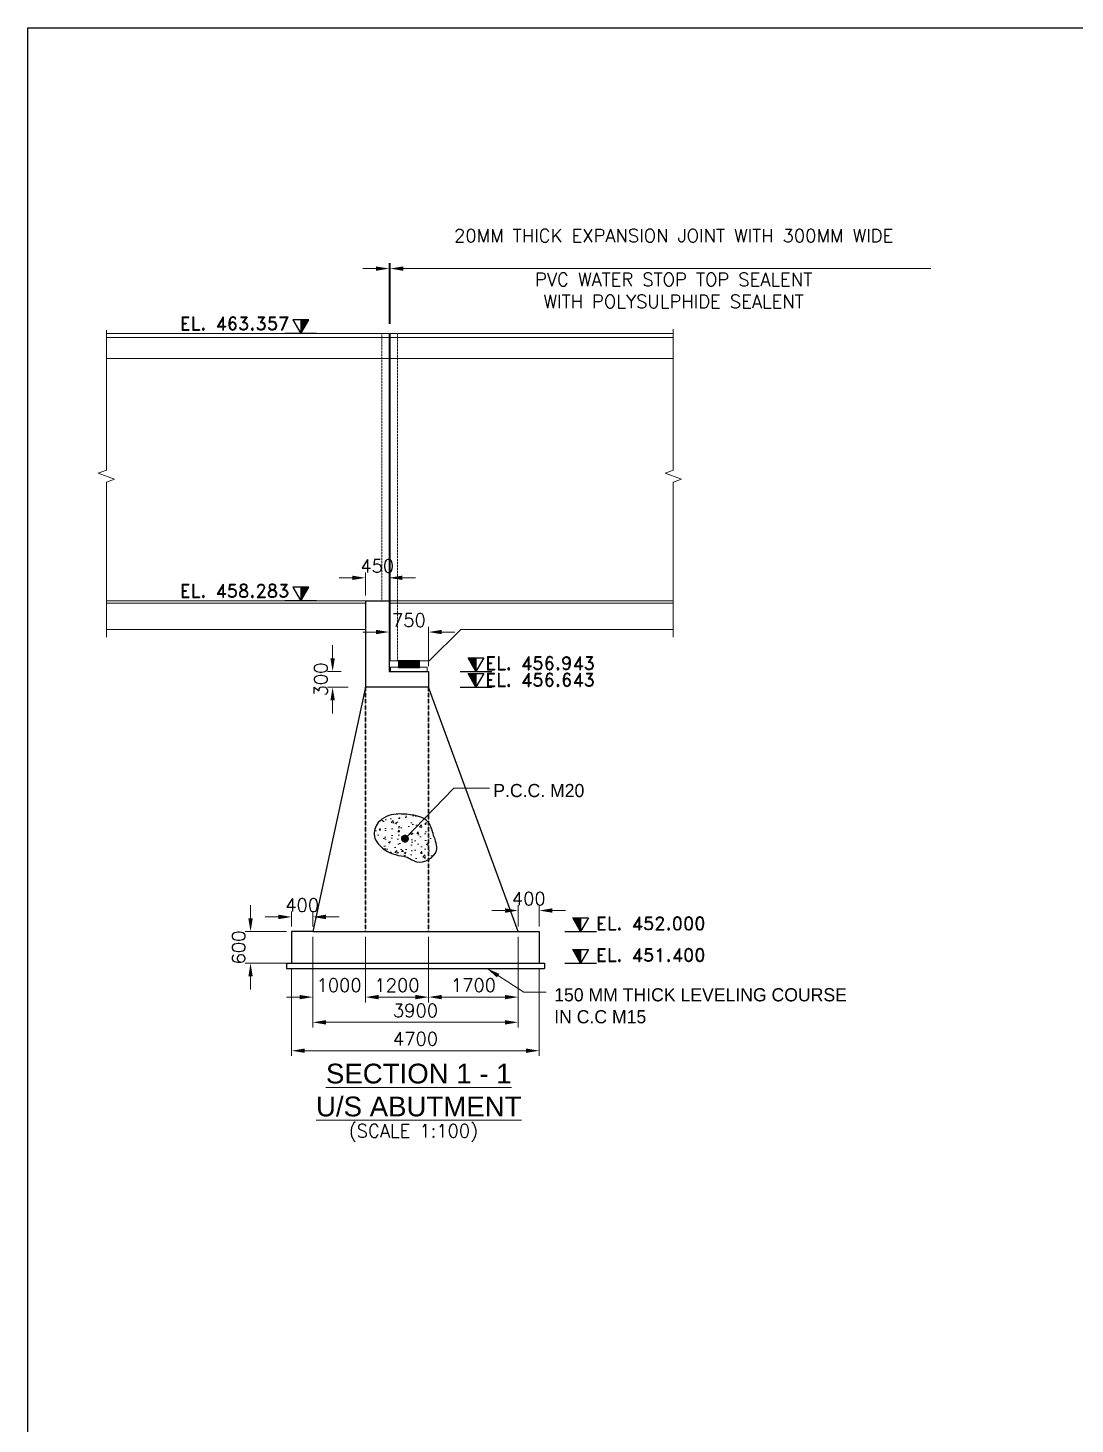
# Model space of a CAD drawing. Extents: x 2542500 to 2835796, y -294794 to -159040.
# Drawn here: x 2675542 to 2695415, y -255560 to -229055 of the extents above; entities that cross this region are included whole.
import ezdxf
from ezdxf.enums import TextEntityAlignment as Align

# ---------------------------------------------------------------- set-up
doc = ezdxf.new("R2010")
doc.units = 0
doc.header["$LTSCALE"] = 8
doc.header["$MEASUREMENT"] = 0
doc.header["$PDMODE"] = 35
doc.linetypes.add('DASHED', pattern=[0.75, 0.5, -0.25])
doc.linetypes.add('HIDDEN', pattern=[0.375, 0.25, -0.125])
doc.layers.get('0').update_dxf_attribs({"color": 22, "linetype": 'CONTINUOUS'})
doc.layers.get('DEFPOINTS').update_dxf_attribs({"linetype": 'CONTINUOUS'})
doc.layers.add('BASE PLATE', color=6, linetype='CONTINUOUS')
doc.layers.add('PUMP', color=4, linetype='CONTINUOUS')
for name, color, linetype, lineweight in [('BEARING', 150, 'CONTINUOUS', 20), ('CON-2', 1, 'CONTINUOUS', 30), ('HATCH SOLID', 253, 'CONTINUOUS', 5), ('LEVEL', 6, 'CONTINUOUS', 20), ('R_DASHED', 183, 'HIDDEN', 9), ('R_DIMENSION', 8, 'CONTINUOUS', 15), ('R_HATCH SOLID', 253, 'CONTINUOUS', 5), ('R_TEXT G', 7, 'CONTINUOUS', 18), ('SEC MARK', 1, 'CONTINUOUS', 25), ('TEXT', 4, 'CONTINUOUS', 15)]:
    doc.layers.add(name, color=color, linetype=linetype, lineweight=lineweight)
doc.layers.add('R_HATCH', color=7, linetype='CONTINUOUS', lineweight=9, true_color=0xd1d1ff)
doc.styles.add('ARIEL', font='arial.ttf')
doc.styles.add('ROMANDS', font='romand.shx')
doc.styles.add('ROMANS', font='romans.shx')
doc.styles.get("Standard").update_dxf_attribs({"font": ''})
doc.styles.get('Standard').set_extended_font_data('Univers')
doc.dimstyles.new('DIM-75', dxfattribs={"dimscale": 75, "dimtxt": 2, "dimasz": 2, "dimexe": 1, "dimexo": 1, "dimgap": 1, "dimtad": 1, "dimdec": 0, "dimzin": 0, "dimdsep": 46, "dimtxsty": 'ROMANS', "dimcen": 1, "dimclrd": 256, "dimclre": 256, "dimclrt": 7, "dimadec": 0, "dimazin": 0, "dimtfac": 1, "dimtdec": 0, "dimtofl": 0, "dimtmove": 0, "dimatfit": 3, "dimfxl": 1, "dimtolj": 1, "dimtzin": 0, "dimlwd": 9, "dimlwe": 5, "dimarcsym": 0})
doc.dimstyles.new('DIM-75$0', dxfattribs={"dimscale": 75, "dimtxt": 2, "dimasz": 2, "dimexe": 1, "dimexo": 1, "dimgap": 1, "dimtad": 1, "dimdec": 0, "dimzin": 0, "dimdsep": 46, "dimtxsty": 'ROMANS', "dimcen": 1, "dimclrd": 256, "dimclre": 256, "dimclrt": 7, "dimadec": 0, "dimazin": 0, "dimtfac": 1, "dimtdec": 0, "dimtofl": 0, "dimtmove": 0, "dimatfit": 3, "dimfxl": 1, "dimtolj": 1, "dimtzin": 0, "dimlwd": 9, "dimlwe": 5, "dimarcsym": 0})

# ---------------------------------------------------------------- blocks, each defined once
blk = doc.blocks.new('A$C71181FDA')
at = {"layer": 'HATCH SOLID', "ltscale": 100}
blk.add_hatch(color=256, dxfattribs=at).paths.add_polyline_path([(948, 0), (948, 828), (474, 828)])
at = {"layer": 'SEC MARK'}
for p, q in [((0, 0), (1896, 0)), ((948, 828), (948, 0))]:
    blk.add_line(p, q, dxfattribs=at)
blk.add_lwpolyline([(948, 0), (474, 828), (1422, 828), (948, 0)], dxfattribs=at)
blk = doc.blocks.new('*D175')
at = {"layer": 'DEFPOINTS', "color": 0, "ltscale": 0.13}
for p in [(2682397, -239495), (2681947, -239933), (2682397, -239933)]:
    blk.add_point(p, dxfattribs=at)
at = {"layer": 'R_DIMENSION', "lineweight": 9, "ltscale": 0.13}
for p, q in [((2681697, -239495), (2681447, -239495)), ((2682647, -239495), (2682897, -239495))]:
    blk.add_line(p, q, dxfattribs=at)
at = {"layer": 'R_DIMENSION', "lineweight": 5, "ltscale": 0.13}
for p, q in [((2681947, -239833), (2681947, -239395)), ((2682397, -239833), (2682397, -239395))]:
    blk.add_line(p, q, dxfattribs=at)
at = {"layer": 'R_DIMENSION', "ltscale": 0.13}
for points in [[(2681697, -239453), (2681697, -239536), (2681947, -239495)], [(2682647, -239453), (2682647, -239536), (2682397, -239495)]]:
    blk.add_solid(points, dxfattribs=at)
at = {"layer": 'R_DIMENSION', "color": 7, "lineweight": 13, "ltscale": 0.13, "insert": (2682172, -239270), "char_height": 250, "attachment_point": 5, "style": 'ROMANS'}
blk.add_mtext('\\A1;450', dxfattribs=at)
blk = doc.blocks.new('*D176')
at = {"layer": 'DEFPOINTS', "color": 0, "ltscale": 0.13}
for p in [(2682397, -239933), (2682397, -240524), (2683147, -241273)]:
    blk.add_point(p, dxfattribs=at)
at = {"layer": 'R_DIMENSION', "lineweight": 5, "ltscale": 0.13}
for p, q in [((2682397, -240033), (2682397, -240624)), ((2683147, -241173), (2683147, -240424))]:
    blk.add_line(p, q, dxfattribs=at)
at = {"layer": 'R_DIMENSION', "lineweight": 9, "ltscale": 0.13}
for p, q in [((2682147, -240524), (2681897, -240524)), ((2683397, -240524), (2683647, -240524))]:
    blk.add_line(p, q, dxfattribs=at)
at = {"layer": 'R_DIMENSION', "ltscale": 0.13}
for points in [[(2682147, -240482), (2682147, -240565), (2682397, -240524)], [(2683397, -240482), (2683397, -240565), (2683147, -240524)]]:
    blk.add_solid(points, dxfattribs=at)
at = {"layer": 'R_DIMENSION', "color": 7, "lineweight": 13, "ltscale": 0.13, "insert": (2682772, -240299), "char_height": 250, "attachment_point": 5, "style": 'ROMANS'}
blk.add_mtext('\\A1;750', dxfattribs=at)
blk = doc.blocks.new('*D177')
at = {"layer": 'DEFPOINTS', "color": 0, "ltscale": 0.13}
for p in [(2680947, -246211), (2681947, -246211), (2681947, -247454)]:
    blk.add_point(p, dxfattribs=at)
at = {"layer": 'R_DIMENSION', "lineweight": 5, "ltscale": 0.13}
for p, q in [((2680947, -246311), (2680947, -247554)), ((2681947, -246311), (2681947, -247554))]:
    blk.add_line(p, q, dxfattribs=at)
at = {"layer": 'R_DIMENSION', "lineweight": 9, "ltscale": 0.13}
for p, q in [((2680697, -247454), (2680447, -247454)), ((2682197, -247454), (2682447, -247454))]:
    blk.add_line(p, q, dxfattribs=at)
at = {"layer": 'R_DIMENSION', "ltscale": 0.13}
for points in [[(2680697, -247413), (2680697, -247496), (2680947, -247454)], [(2682197, -247413), (2682197, -247496), (2681947, -247454)]]:
    blk.add_solid(points, dxfattribs=at)
at = {"layer": 'R_DIMENSION', "color": 7, "lineweight": 13, "ltscale": 0.13, "insert": (2681447, -247229), "char_height": 250, "attachment_point": 5, "style": 'ROMANS'}
blk.add_mtext('\\A1;1000', dxfattribs=at)
blk = doc.blocks.new('*D178')
at = {"layer": 'DEFPOINTS', "color": 0, "ltscale": 0.13}
for p in [(2681947, -246211), (2683147, -246211), (2683147, -247454)]:
    blk.add_point(p, dxfattribs=at)
at = {"layer": 'R_DIMENSION', "lineweight": 5, "ltscale": 0.13}
for p, q in [((2681947, -246311), (2681947, -247554)), ((2683147, -246311), (2683147, -247554))]:
    blk.add_line(p, q, dxfattribs=at)
at = {"layer": 'R_DIMENSION', "lineweight": 9, "ltscale": 0.13}
blk.add_line((2682197, -247454), (2682897, -247454), dxfattribs=at)
at = {"layer": 'R_DIMENSION', "ltscale": 0.13}
for points in [[(2682197, -247413), (2682197, -247496), (2681947, -247454)], [(2682897, -247413), (2682897, -247496), (2683147, -247454)]]:
    blk.add_solid(points, dxfattribs=at)
at = {"layer": 'R_DIMENSION', "color": 7, "lineweight": 13, "ltscale": 0.13, "insert": (2682547, -247229), "char_height": 250, "attachment_point": 5, "style": 'ROMANS'}
blk.add_mtext('\\A1;1200', dxfattribs=at)
blk = doc.blocks.new('*D179')
at = {"layer": 'DEFPOINTS', "color": 0, "ltscale": 0.13}
for p in [(2683147, -246211), (2684847, -246211), (2684847, -247454)]:
    blk.add_point(p, dxfattribs=at)
at = {"layer": 'R_DIMENSION', "lineweight": 5, "ltscale": 0.13}
for p, q in [((2683147, -246311), (2683147, -247554)), ((2684847, -246311), (2684847, -247554))]:
    blk.add_line(p, q, dxfattribs=at)
at = {"layer": 'R_DIMENSION', "lineweight": 9, "ltscale": 0.13}
blk.add_line((2683397, -247454), (2684597, -247454), dxfattribs=at)
at = {"layer": 'R_DIMENSION', "ltscale": 0.13}
for points in [[(2683397, -247413), (2683397, -247496), (2683147, -247454)], [(2684597, -247413), (2684597, -247496), (2684847, -247454)]]:
    blk.add_solid(points, dxfattribs=at)
at = {"layer": 'R_DIMENSION', "color": 7, "lineweight": 13, "ltscale": 0.13, "insert": (2683997, -247229), "char_height": 250, "attachment_point": 5, "style": 'ROMANS'}
blk.add_mtext('\\A1;1700', dxfattribs=at)
blk = doc.blocks.new('*D180')
at = {"layer": 'DEFPOINTS', "color": 0, "ltscale": 0.13}
for p in [(2680547, -245932), (2680547, -246211), (2680947, -246211)]:
    blk.add_point(p, dxfattribs=at)
at = {"layer": 'R_DIMENSION', "lineweight": 9, "ltscale": 0.13}
for p, q in [((2680297, -245932), (2680047, -245932)), ((2681197, -245932), (2681447, -245932))]:
    blk.add_line(p, q, dxfattribs=at)
at = {"layer": 'R_DIMENSION', "lineweight": 5, "ltscale": 0.13}
for p, q in [((2680547, -246111), (2680547, -245832)), ((2680947, -246111), (2680947, -245832))]:
    blk.add_line(p, q, dxfattribs=at)
at = {"layer": 'R_DIMENSION', "ltscale": 0.13}
for points in [[(2680297, -245890), (2680297, -245974), (2680547, -245932)], [(2681197, -245890), (2681197, -245974), (2680947, -245932)]]:
    blk.add_solid(points, dxfattribs=at)
at = {"layer": 'R_DIMENSION', "color": 7, "lineweight": 13, "ltscale": 0.13, "insert": (2680747, -245707), "char_height": 250, "attachment_point": 5, "style": 'ROMANS'}
blk.add_mtext('\\A1;400', dxfattribs=at)
blk = doc.blocks.new('*D181')
at = {"layer": 'DEFPOINTS', "color": 0, "ltscale": 0.13}
for p in [(2685247, -245811), (2684847, -246211), (2685247, -246211)]:
    blk.add_point(p, dxfattribs=at)
at = {"layer": 'R_DIMENSION', "lineweight": 9, "ltscale": 0.13}
for p, q in [((2684597, -245811), (2684347, -245811)), ((2685497, -245811), (2685747, -245811))]:
    blk.add_line(p, q, dxfattribs=at)
at = {"layer": 'R_DIMENSION', "lineweight": 5, "ltscale": 0.13}
for p, q in [((2684847, -246111), (2684847, -245711)), ((2685247, -246111), (2685247, -245711))]:
    blk.add_line(p, q, dxfattribs=at)
at = {"layer": 'R_DIMENSION', "ltscale": 0.13}
for points in [[(2684597, -245769), (2684597, -245853), (2684847, -245811)], [(2685497, -245769), (2685497, -245853), (2685247, -245811)]]:
    blk.add_solid(points, dxfattribs=at)
at = {"layer": 'R_DIMENSION', "color": 7, "lineweight": 13, "ltscale": 0.13, "insert": (2685047, -245586), "char_height": 250, "attachment_point": 5, "style": 'ROMANS'}
blk.add_mtext('\\A1;400', dxfattribs=at)
blk = doc.blocks.new('*D182')
at = {"layer": 'DEFPOINTS', "color": 0, "ltscale": 0.13}
for p in [(2680547, -246811), (2685247, -246811), (2685247, -248472)]:
    blk.add_point(p, dxfattribs=at)
at = {"layer": 'R_DIMENSION', "lineweight": 5, "ltscale": 0.13}
for p, q in [((2680547, -246911), (2680547, -248572)), ((2685247, -246911), (2685247, -248572))]:
    blk.add_line(p, q, dxfattribs=at)
at = {"layer": 'R_DIMENSION', "lineweight": 9, "ltscale": 0.13}
blk.add_line((2680797, -248472), (2684997, -248472), dxfattribs=at)
at = {"layer": 'R_DIMENSION', "ltscale": 0.13}
for points in [[(2680797, -248430), (2680797, -248513), (2680547, -248472)], [(2684997, -248430), (2684997, -248513), (2685247, -248472)]]:
    blk.add_solid(points, dxfattribs=at)
at = {"layer": 'R_DIMENSION', "color": 7, "lineweight": 13, "ltscale": 0.13, "insert": (2682897, -248247), "char_height": 250, "attachment_point": 5, "style": 'ROMANS'}
blk.add_mtext('\\A1;4700', dxfattribs=at)
blk = doc.blocks.new('*D183')
at = {"layer": 'DEFPOINTS', "color": 0, "ltscale": 0.13}
for p in [(2680947, -246211), (2684847, -246211), (2684847, -247933)]:
    blk.add_point(p, dxfattribs=at)
at = {"layer": 'R_DIMENSION', "lineweight": 5, "ltscale": 0.13}
for p, q in [((2680947, -246311), (2680947, -248033)), ((2684847, -246311), (2684847, -248033))]:
    blk.add_line(p, q, dxfattribs=at)
at = {"layer": 'R_DIMENSION', "lineweight": 9, "ltscale": 0.13}
blk.add_line((2681197, -247933), (2684597, -247933), dxfattribs=at)
at = {"layer": 'R_DIMENSION', "ltscale": 0.13}
for points in [[(2681197, -247892), (2681197, -247975), (2680947, -247933)], [(2684597, -247892), (2684597, -247975), (2684847, -247933)]]:
    blk.add_solid(points, dxfattribs=at)
at = {"layer": 'R_DIMENSION', "color": 7, "lineweight": 13, "ltscale": 0.13, "insert": (2682897, -247708), "char_height": 250, "attachment_point": 5, "style": 'ROMANS'}
blk.add_mtext('\\A1;3900', dxfattribs=at)
blk = doc.blocks.new('*D193')
at = {"layer": 'DEFPOINTS', "color": 0, "ltscale": 0.13}
for p in [(2681588, -241273), (2681325, -241573), (2681717, -241573)]:
    blk.add_point(p, dxfattribs=at)
at = {"layer": 'R_DIMENSION', "lineweight": 9, "ltscale": 0.13}
for p, q in [((2681325, -241023), (2681325, -240773)), ((2681325, -241823), (2681325, -242073))]:
    blk.add_line(p, q, dxfattribs=at)
at = {"layer": 'R_DIMENSION', "lineweight": 5, "ltscale": 0.13}
for p, q in [((2681488, -241273), (2681225, -241273)), ((2681617, -241573), (2681225, -241573))]:
    blk.add_line(p, q, dxfattribs=at)
at = {"layer": 'R_DIMENSION', "ltscale": 0.13}
for points in [[(2681283, -241023), (2681367, -241023), (2681325, -241273)], [(2681283, -241823), (2681367, -241823), (2681325, -241573)]]:
    blk.add_solid(points, dxfattribs=at)
at = {"layer": 'R_DIMENSION', "color": 7, "lineweight": 13, "ltscale": 0.13, "insert": (2681100, -241423), "char_height": 250, "attachment_point": 5, "rotation": 90, "style": 'ROMANS'}
blk.add_mtext('\\A1;300', dxfattribs=at)
blk = doc.blocks.new('*D195')
at = {"layer": 'DEFPOINTS', "color": 0, "ltscale": 0.13}
for p in [(2680547, -246211), (2679767, -246811), (2680547, -246811)]:
    blk.add_point(p, dxfattribs=at)
at = {"layer": 'R_DIMENSION', "lineweight": 9, "ltscale": 0.13}
for p, q in [((2679767, -245961), (2679767, -245711)), ((2679767, -247061), (2679767, -247311))]:
    blk.add_line(p, q, dxfattribs=at)
at = {"layer": 'R_DIMENSION', "lineweight": 5, "ltscale": 0.13}
for p, q in [((2680447, -246211), (2679667, -246211)), ((2680447, -246811), (2679667, -246811))]:
    blk.add_line(p, q, dxfattribs=at)
at = {"layer": 'R_DIMENSION', "ltscale": 0.13}
for points in [[(2679726, -245961), (2679809, -245961), (2679767, -246211)], [(2679726, -247061), (2679809, -247061), (2679767, -246811)]]:
    blk.add_solid(points, dxfattribs=at)
at = {"layer": 'R_DIMENSION', "color": 7, "lineweight": 13, "ltscale": 0.13, "insert": (2679542, -246511), "char_height": 250, "attachment_point": 5, "rotation": 90, "style": 'ROMANS'}
blk.add_mtext('\\A1;600', dxfattribs=at)
blk = doc.blocks.new('A$C047D43C6')
at = {"lineweight": 13, "ltscale": 0.13, "flags": 128}
for points in [[(-5385, 450), (-5385, 3397), (-5231, 3453), (-5540, 3566), (-5385, 3622), (-5385, 6282)], [(-5385, 6215), (-20, 6215)], [(-5385, 6215), (-20, 6215)], [(-5385, 6140), (-20, 6140)], [(-20, 6140), (-5385, 6140)], [(-20, 6215), (-20, 0)], [(0, 6215), (0, 0)], [(0, 6215), (5373, 6215)], [(5373, 6140), (0, 6140)], [(5373, 450), (5373, 3397), (5527, 3453), (5218, 3566), (5373, 3622), (5373, 6297)], [(-5385, 5740), (-20, 5740)], [(-20, 5740), (-5385, 5740)], [(5373, 5740), (0, 5740)], [(-5385, 1140), (-20, 1140)], [(-5385, 1100), (-470, 1100)], [(-470, 1140), (-470, 600)], [(5373, 1140), (0, 1140)], [(5373, 1100), (0, 1100)], [(-5385, 600), (-470, 600)], [(1340, 600), (740, 0)], [(5373, 600), (1340, 600)], [(740, 0), (0, 0)]]:
    blk.add_lwpolyline(points, dxfattribs=at)
at = {"layer": 'R_DASHED', "flags": 128}
blk.add_lwpolyline([(-160, 1140), (-160, 6215), (140, 6215), (140, 0), (0, 0)], dxfattribs=at)
blk = doc.blocks.new('*D304')
at = {"layer": 'DEFPOINTS', "color": 0, "ltscale": 0.13}
for p in [(2682417, -233624), (2682397, -234775), (2682417, -234775)]:
    blk.add_point(p, dxfattribs=at)
at = {"layer": 'R_DIMENSION', "lineweight": 9, "ltscale": 0.13}
for p, q in [((2682147, -233624), (2681897, -233624)), ((2682667, -233624), (2692677, -233624))]:
    blk.add_line(p, q, dxfattribs=at)
at = {"layer": 'R_DIMENSION', "lineweight": 5, "ltscale": 0.13}
for p, q in [((2682397, -234675), (2682397, -233524)), ((2682417, -234675), (2682417, -233524))]:
    blk.add_line(p, q, dxfattribs=at)
at = {"layer": 'R_DIMENSION', "ltscale": 0.13}
for points in [[(2682147, -233583), (2682147, -233666), (2682397, -233624)], [(2682667, -233583), (2682667, -233666), (2682417, -233624)]]:
    blk.add_solid(points, dxfattribs=at)
at = {"layer": 'R_DIMENSION', "color": 7, "lineweight": 13, "ltscale": 0.13, "insert": (2687797, -233624), "char_height": 250, "attachment_point": 5, "style": 'ROMANS'}
blk.add_mtext('\\A1;20MM THICK EXPANSION JOINT WITH 300MM WIDE\\P\\PPVC WATER STOP TOP SEALENT \\PWITH POLYSULPHIDE SEALENT', dxfattribs=at)

msp = doc.modelspace()

# ---------------------------------------------------------------- hatches: boundary and pattern name
at = {"layer": 'R_HATCH', "lineweight": 13, "ltscale": 0.13}
h = msp.add_hatch(dxfattribs=at)
h.set_pattern_fill('AR-CONC,_O', color=256, scale=50)
h.set_pattern_definition([(50, (0, 0), (358.63009, -31.376067), [37.5, -412.5]), (355, (0, 0), (-69.375667, 376.096067), [30, -330]), (100.4514, (29.9, -2.6), (289.25469, 344.71977), [31.870095, -350.571056]), (46.1842, (0, 100), (533.620524, -82.75951), [56.25, -618.75]), (96.6356, (44.47, 93.1), (467.33135, 487.05894), [47.80514, -525.8565]), (351.1842, (0, 100), (467.33097, 487.0593), [45, -495]), (21, (50, 75), (298.453526, -201.309445), [37.5, -412.5]), (326, (50, 75), (121.657666, 362.575023), [30, -330]), (71.4514, (74.87, 58.22), (420.111314, 161.26525), [31.870095, -350.571056]), (37.5, (0, 0), (6.0799277, 166.446927), [0, -326, 0, -335, 0, -331.25]), (7.5, (0, 0), (131.534769, 197.205856), [0, -191, 0, -318.5, 0, -126.25]), (327.5, (-111.5, 0), (266.911218, -11.277436), [0, -125, 0, -390, 0, -517.5]), (317.5, (-161.5, 0), (291.593085, 50.052491), [0, -162.5, 0, -259, 0, -367.5])])
edge = h.paths.add_edge_path()
edge.add_spline(control_points=[(2683147.2, -244141.6), (2683147.2, -244141.6), (2683051.2, -244015.2), (2682782.5, -243982.6), (2682452.4, -243973.5), (2682176.2, -244075.5), (2682073.4, -244413.5), (2682300.2, -244691.5), (2682534.7, -244765.5), (2682678.9, -244781.8), (2682765.7, -244791.6), (2682888.3, -244927.6), (2683075.5, -244882.6), (2683147.2, -244841.4)], knot_values=[2763.7906407, 2763.7906407, 2763.7906407, 2763.7906407, 2763.7906479, 3278.208458, 3403.9366073, 3781.4761526, 4051.3796352, 4322.6914063, 4757.7697899, 4757.7697899, 4757.7697899, 5019.8299637, 5236.7262789, 5236.7262789, 5236.7262789, 5236.7262789], degree=3, periodic=0)
edge.add_line((2683147.2, -244841.4), (2683147.2, -244141.6))
edge = h.paths.add_edge_path()
edge.add_spline(control_points=[(2683147.2, -244841.4), (2683219, -244800), (2683356.3, -244654.1), (2683233.5, -244395.9), (2683195.7, -244205.6), (2683147.2, -244141.6)], knot_values=[1993.9791492, 1993.9791492, 1993.9791492, 1993.9791492, 2211.3935899, 2503.4860731, 2763.7906407, 2763.7906407, 2763.7906407, 2763.7906407], degree=3, periodic=0)
edge.add_line((2683147.2, -244141.6), (2683147.2, -244841.4))

# ---------------------------------------------------------------- linework, layer by layer
for p, q in [((2681947.2, -239933.3), (2682397.2, -239933.3)), ((2681947.2, -239933.3), (2681947.2, -241573.3)), ((2682397.2, -239933.3), (2682397.2, -241273.3)), ((2682397.2, -241273.3), (2683147.2, -241273.3)), ((2683147.2, -241273.3), (2683147.2, -241573.3)), ((2681947.2, -241573.3), (2680947.2, -246211.3)), ((2683147.2, -241573.3), (2681947.2, -241573.3)), ((2684847.2, -246211.3), (2683147.2, -241573.3)), ((2680947.2, -246211.3), (2680547.2, -246211.3)), ((2680547.2, -246211.3), (2680547.2, -246811.3)), ((2680947.2, -246211.3), (2684847.2, -246211.3)), ((2684847.2, -246211.3), (2685247.2, -246211.3)), ((2685247.2, -246211.3), (2685247.2, -246811.3)), ((2680447.2, -246811.3), (2685347.2, -246811.3)), ((2680447.2, -246811.3), (2680447.2, -246911.3)), ((2680447.2, -246911.3), (2685347.2, -246911.3)), ((2685347.2, -246811.3), (2685347.2, -246911.3))]:
    msp.add_line(p, q)
at = {"color": 4}
msp.add_lwpolyline([(2675542.4, -229055.3), (2783118, -229055.3), (2783118, -286123.7), (2675542.4, -286123.7)], close=True, dxfattribs=at)
at = {"start_tangent": (-0.993671, 0.1123297), "end_tangent": (-0.993671, 0.1123297)}
msp.add_spline([(2682678.9, -244781.8), (2682272.6, -244626.1), (2682119.9, -244401.8), (2682191.8, -244141.6), (2682533, -243980.2), (2682658.7, -243980.2), (2683147.2, -244141.6), (2683242.5, -244383.9), (2683296.4, -244670.9), (2682919.2, -244886.3), (2682678.9, -244781.8)], degree=3, dxfattribs=at)
at = {"layer": 'BASE PLATE'}
msp.add_lwpolyline([(2682972.2, -241073.3), (2682572.2, -241073.3), (2682572.2, -241195.3), (2682972.2, -241195.3)], close=True, dxfattribs=at)
at = {"layer": 'BEARING'}
for p, q in [((2682566.2, -241189.3), (2682422.2, -241189.3)), ((2682422.2, -241273.3), (2682422.2, -241189.3)), ((2682572.2, -241195.3), (2682566.2, -241189.3)), ((2682978.2, -241189.3), (2682972.2, -241195.3)), ((2683122.2, -241189.3), (2682978.2, -241189.3)), ((2683122.2, -241273.3), (2683122.2, -241189.3)), ((2682422.2, -241273.3), (2683122.2, -241273.3)), ((2682972.2, -241195.3), (2682572.2, -241195.3))]:
    msp.add_line(p, q, dxfattribs=at)
at = {"layer": 'CON-2', "linetype": 'DASHED'}
for p, q in [((2681947.2, -241573.3), (2681947.2, -246211.3)), ((2683147.2, -241573.3), (2683147.2, -246211.3))]:
    msp.add_line(p, q, dxfattribs=at)
at = {"layer": 'R_HATCH SOLID', "flags": 128}
for points in [[(2682579.7, -241077.3), (2682964.7, -241077.3), (2682964.7, -241083.3), (2682579.7, -241083.3)], [(2682579.7, -241101.3), (2682964.7, -241101.3), (2682964.7, -241095.3), (2682579.7, -241095.3)], [(2682579.7, -241119.3), (2682964.7, -241119.3), (2682964.7, -241113.3), (2682579.7, -241113.3)], [(2682579.7, -241137.3), (2682964.7, -241137.3), (2682964.7, -241131.3), (2682579.7, -241131.3)], [(2682579.7, -241155.3), (2682964.7, -241155.3), (2682964.7, -241149.3), (2682579.7, -241149.3)], [(2682579.7, -241173.3), (2682964.7, -241173.3), (2682964.7, -241167.3), (2682579.7, -241167.3)], [(2682579.7, -241191.3), (2682964.7, -241191.3), (2682964.7, -241185.3), (2682579.7, -241185.3)]]:
    msp.add_lwpolyline(points, close=True, dxfattribs=at)

# ---------------------------------------------------------------- block references
msp.add_blockref('A$C047D43C6', (2682417.2, -241073.3))
at = {"layer": 'PUMP', "yscale": 0.3170279535305767, "zscale": 0.3170279535305767}
for p, xscale in [((2681020.9, -234858.3), -0.3170279535305767), ((2681020.9, -239933.3), -0.3170279535305767), ((2683744.1, -241273.3), 0.3170279535305767), ((2683744.1, -241573.3), 0.3170279535305767), ((2685731.6, -246211.3), 0.3170279535305767), ((2685731.6, -246811.3), 0.3170279535305767)]:
    msp.add_blockref('A$C71181FDA', p, dxfattribs=dict(at, xscale=xscale))

# ---------------------------------------------------------------- texts
at = {"layer": 'LEVEL', "char_height": 250, "style": 'ROMANDS'}
for s, insert, attachment_point in [('EL. 463.357', (2680504.3, -234540.9), 3), ('EL. 458.283', (2680504.3, -239615.9), 3), ('EL. 456.943', (2684224.2, -240988.4), 1), ('EL. 456.643', (2684224.2, -241305), 1), ('EL. 452.000', (2686324.2, -245929.6), 1), ('EL. 451.400', (2686324.2, -246529.6), 1)]:
    msp.add_mtext(s, dxfattribs=dict(at, insert=insert, attachment_point=attachment_point))
at = {"layer": 'R_DIMENSION', "lineweight": 13, "ltscale": 0.13, "style": 'ROMANS'}
msp.add_text('(SCALE 1:100)', height=250, dxfattribs=at).set_placement((2682859.3, -249867.6), align=Align.TOP_CENTER)
at = {"layer": 'R_TEXT G', "lineweight": 13, "ltscale": 0.13, "char_height": 250, "attachment_point": 1}
for s, insert, width in [('P.C.C. M20', (2684374.2, -243407.9), 2026.31), ('\\A1;150 MM THICK LEVELING COURSE IN C.C M15', (2685530.5, -247285.3), 5762.47)]:
    msp.add_mtext(s, dxfattribs=dict(at, insert=insert, width=width))
at = {"layer": 'TEXT', "color": 1, "lineweight": 13, "insert": (2682959.3, -249723.6), "char_height": 375, "width": 7633.008, "attachment_point": 8, "style": 'ARIEL'}
msp.add_mtext('{\\LSECTION 1 - 1\\PU/S ABUTMENT}', dxfattribs=at)

# ---------------------------------------------------------------- dimensions: what is measured, and where the dimension line sits
at = {"layer": 'R_DIMENSION', "lineweight": 13, "ltscale": 0.13}
dim = msp.add_linear_dim(base=(2682417.2, -233624.2), p1=(2682397.2, -234775.1), p2=(2682417.2, -234775.1), text='20MM THICK EXPANSION JOINT WITH 300MM WIDE\\X\\PPVC WATER STOP TOP SEALENT \\PWITH POLYSULPHIDE SEALENT', dimstyle='DIM-75$0', override={"dimscale": 100, "dimtxt": 2.5, "dimasz": 2.5, "dimtix": 1}, dxfattribs=at)
dim.commit()
dim.dimension.update_dxf_attribs({"geometry": '*D304', "text_midpoint": (2687796.9, -233624.2), "dimtype": 160})
for base, p1, p2, picture, middle in [((2682397.2, -239494.5), (2681947.2, -239933.3), (2682397.2, -239933.3), '*D175', (2682172.2, -239269.5)), ((2682397.2, -240523.6), (2683147.2, -241273.3), (2682397.2, -239933.3), '*D176', (2682772.2, -240298.6)), ((2685247.2, -245811), (2684847.2, -246211.3), (2685247.2, -246211.3), '*D181', (2685047.2, -245586)), ((2680547.2, -245932), (2680947.2, -246211.3), (2680547.2, -246211.3), '*D180', (2680747.2, -245707)), ((2683147.2, -247454.2), (2681947.2, -246211.3), (2683147.2, -246211.3), '*D178', (2682547.2, -247229.2)), ((2684847.2, -247454.2), (2683147.2, -246211.3), (2684847.2, -246211.3), '*D179', (2683997.2, -247229.2))]:
    dim = msp.add_linear_dim(base=base, p1=p1, p2=p2, dimstyle='DIM-75$0', override={"dimscale": 100, "dimtxt": 2.5, "dimasz": 2.5, "dimtix": 1}, dxfattribs=at)
    dim.commit()
    dim.dimension.update_dxf_attribs({"geometry": picture, "text_midpoint": middle})
for base, p1, p2, angle, picture, middle in [((2681325, -241573.3), (2681588.4, -241273.3), (2681716.6, -241573.3), 90, '*D193', (2681100, -241423.3)), ((2679767.3, -246811.3), (2680547.2, -246211.3), (2680547.2, -246811.3), 90, '*D195', (2679542.3, -246511.3)), ((2681947.2, -247454.2), (2680947.2, -246211.3), (2681947.2, -246211.3), 0, '*D177', (2681447.2, -247229.2)), ((2684847.2, -247933.4), (2680947.2, -246211.3), (2684847.2, -246211.3), 0, '*D183', (2682897.2, -247708.4)), ((2685247.2, -248471.8), (2680547.2, -246811.3), (2685247.2, -246811.3), 0, '*D182', (2682897.2, -248246.8))]:
    dim = msp.add_linear_dim(base=base, p1=p1, p2=p2, angle=angle, dimstyle='DIM-75$0', override={"dimscale": 100, "dimtxt": 2.5, "dimasz": 2.5, "dimtix": 1}, dxfattribs=at)
    dim.commit()
    dim.dimension.update_dxf_attribs({"geometry": picture, "text_midpoint": middle})

# ---------------------------------------------------------------- leaders
at = {"layer": 'R_DIMENSION'}
msp.add_leader([(2682698, -244446.8), (2683622.4, -243489.3), (2684303.7, -243489.3)], dimstyle='DIM-75', override={"dimldrblk": 'Dot'}, dxfattribs=at)
at = {"layer": 'R_DIMENSION', "lineweight": 13, "ltscale": 0.13}
msp.add_leader([(2684255.8, -246911.3), (2684954.4, -247363.1), (2685378.2, -247363.1)], dimstyle='DIM-75', override={"dimscale": 100, "dimasz": 2.5, "dimtix": 1}, dxfattribs=at)

doc.saveas('drawing.dxf')
